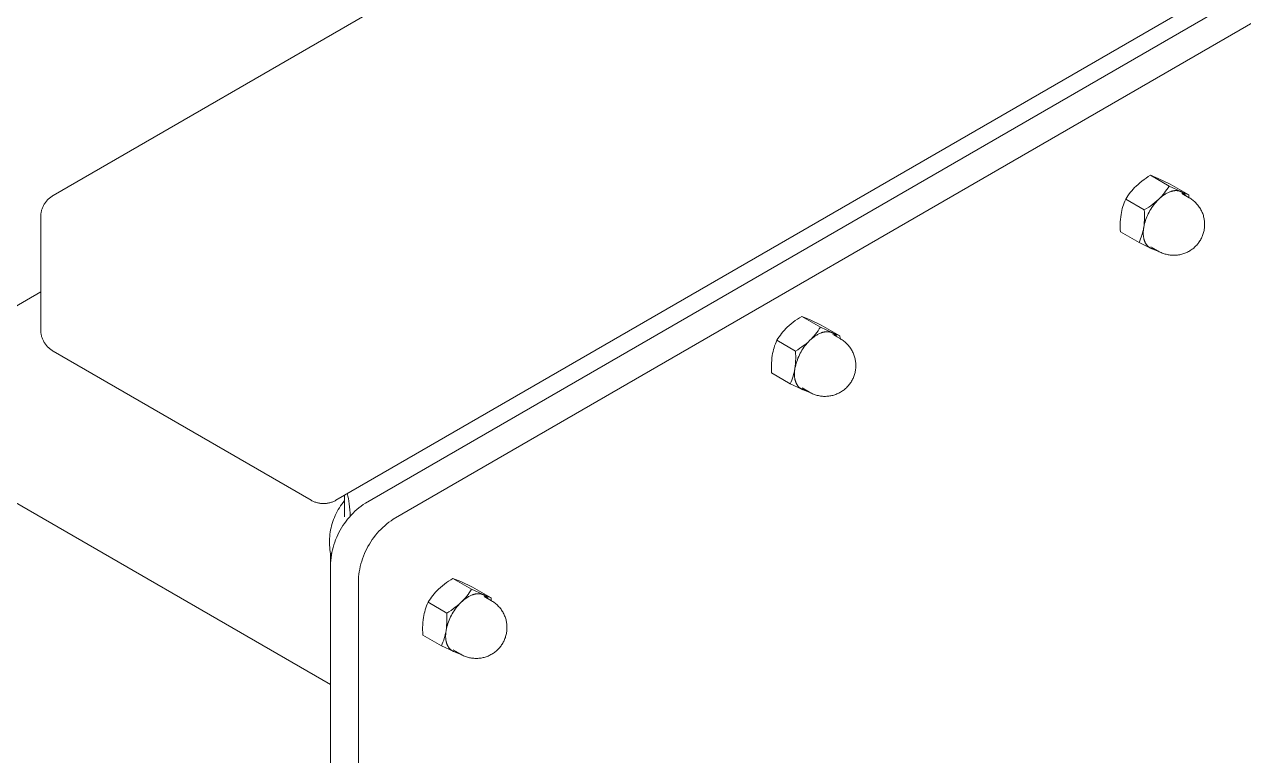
# Model space of a CAD drawing. Header units: inches. Extents: x -2 to 171, y -5 to 121.
# Drawn here: x 156.93 to 163.33, y 43.26 to 47.1 of the extents above; entities that cross this region are included whole.
import ezdxf

# ---------------------------------------------------------------- set-up
doc = ezdxf.new("R2010")
doc.units = ezdxf.units.IN
doc.layers.add('ZANO_R', color=7, linetype='Continuous', lineweight=0)

msp = doc.modelspace()

# ---------------------------------------------------------------- linework, layer by layer
at = {"layer": 'ZANO_R'}
for p, q in [((125.94568, 62.45379), (158.53735, 43.63698)), ((157.08106, 46.20164), (165.13743, 50.85298)), ((166.62183, 49.25447), (158.56546, 44.60312)), ((158.72045, 44.58839), (166.59372, 49.13403)), ((166.7402, 49.04946), (158.86693, 44.50382)), ((162.78622, 46.26887), (162.79681, 46.27732)), ((162.79681, 46.27732), (162.80766, 46.28542)), ((162.80766, 46.28542), (162.81877, 46.29317)), ((162.81877, 46.29317), (162.83012, 46.30056)), ((162.83012, 46.30056), (162.8417, 46.30759)), ((162.8417, 46.30759), (162.8825, 46.29079)), ((162.93946, 46.25115), (162.8417, 46.30759)), ((162.8825, 46.29079), (162.94455, 46.26172)), ((162.72327, 46.20061), (162.72967, 46.20957)), ((162.72967, 46.20957), (162.73637, 46.21831)), ((162.73637, 46.21831), (162.74335, 46.22684)), ((162.74335, 46.22684), (162.7506, 46.23513)), ((162.7506, 46.23513), (162.75812, 46.24318)), ((162.75812, 46.24318), (162.76589, 46.25098)), ((162.76589, 46.25098), (162.77591, 46.26009)), ((162.77591, 46.26009), (162.78622, 46.26887)), ((162.91443, 46.21493), (162.90745, 46.2064)), ((162.92112, 46.22367), (162.91443, 46.21493)), ((162.91633, 46.20729), (162.9202, 46.20968)), ((162.9202, 46.20968), (162.92408, 46.21194)), ((162.92753, 46.23263), (162.92112, 46.22367)), ((162.92408, 46.21194), (162.92798, 46.21405)), ((162.93364, 46.24179), (162.92753, 46.23263)), ((162.92798, 46.21405), (162.93187, 46.21603)), ((162.93187, 46.21603), (162.93577, 46.21785)), ((162.93946, 46.25115), (162.93364, 46.24179)), ((162.93577, 46.21785), (162.93965, 46.21952)), ((163.00012, 46.2227), (162.93946, 46.25115)), ((162.93965, 46.21952), (162.94353, 46.22103)), ((162.94353, 46.22103), (162.94545, 46.22172)), ((162.94455, 46.26172), (163.04231, 46.20528)), ((162.94545, 46.22172), (162.94738, 46.22238)), ((162.94738, 46.22238), (162.94929, 46.223)), ((162.94929, 46.223), (162.9512, 46.22357)), ((162.9512, 46.22357), (162.9531, 46.2241)), ((162.9531, 46.2241), (162.95499, 46.2246)), ((162.95499, 46.2246), (162.95687, 46.22505)), ((162.95687, 46.22505), (162.95874, 46.22546)), ((162.95874, 46.22546), (162.9606, 46.22583)), ((162.9606, 46.22583), (162.96244, 46.22616)), ((162.96244, 46.22616), (162.96427, 46.22644)), ((162.96427, 46.22644), (162.96609, 46.22669)), ((162.96609, 46.22669), (162.9679, 46.22689)), ((162.9679, 46.22689), (162.96969, 46.22705)), ((162.96969, 46.22705), (162.97146, 46.22718)), ((162.97146, 46.22718), (162.97322, 46.22726)), ((162.97322, 46.22726), (162.97497, 46.2273)), ((162.97497, 46.2273), (162.97669, 46.22729)), ((162.97669, 46.22729), (162.9784, 46.22725)), ((162.9784, 46.22725), (162.98008, 46.22717)), ((162.98008, 46.22717), (162.98175, 46.22705)), ((162.98175, 46.22705), (162.9834, 46.22689)), ((162.9834, 46.22689), (162.98503, 46.22669)), ((162.98503, 46.22669), (162.98664, 46.22646)), ((162.98664, 46.22646), (162.98823, 46.22618)), ((162.98823, 46.22618), (162.9898, 46.22587)), ((162.9898, 46.22587), (162.99134, 46.22552)), ((162.99134, 46.22552), (162.99286, 46.22513)), ((162.99286, 46.22513), (162.99436, 46.22471)), ((162.99436, 46.22471), (162.99584, 46.22425)), ((162.99584, 46.22425), (162.99729, 46.22376)), ((162.99729, 46.22376), (162.99872, 46.22323)), ((162.99872, 46.22323), (163.00013, 46.22267)), ((163.00013, 46.22267), (163.00151, 46.22208)), ((163.00151, 46.22208), (163.0033, 46.22123)), ((163.04231, 46.20528), (163.00291, 46.22146)), ((163.0033, 46.22123), (163.00505, 46.22033)), ((163.00505, 46.22033), (163.00678, 46.21936)), ((163.00569, 46.21254), (163.04469, 46.19002)), ((163.00678, 46.21936), (163.00847, 46.21834)), ((163.00847, 46.21834), (163.01012, 46.21727)), ((163.01012, 46.21727), (163.01174, 46.21613)), ((163.01174, 46.21613), (163.01332, 46.21495)), ((163.01332, 46.21495), (163.01486, 46.21371)), ((163.01486, 46.21371), (163.01636, 46.21242)), ((163.01636, 46.21242), (163.01781, 46.21108)), ((163.01781, 46.21108), (163.01922, 46.2097)), ((163.01922, 46.2097), (163.02058, 46.20827)), ((163.02058, 46.20827), (163.02189, 46.20679)), ((157.02682, 46.14057), (157.02861, 46.14456)), ((157.02861, 46.14456), (157.03053, 46.14848)), ((157.03053, 46.14848), (157.03259, 46.15234)), ((157.03259, 46.15234), (157.03478, 46.15613)), ((157.03478, 46.15613), (157.03709, 46.15984)), ((157.03709, 46.15984), (157.03953, 46.16347)), ((157.03953, 46.16347), (157.04209, 46.16702)), ((157.04209, 46.16702), (157.04477, 46.17048)), ((157.04477, 46.17048), (157.04756, 46.17384)), ((157.04756, 46.17384), (157.05046, 46.17711)), ((157.05046, 46.17711), (157.05347, 46.18028)), ((157.05347, 46.18028), (157.05659, 46.18335)), ((157.05659, 46.18335), (157.05981, 46.18631)), ((157.05981, 46.18631), (157.06313, 46.18916)), ((157.06313, 46.18916), (157.06654, 46.19189)), ((157.06654, 46.19189), (157.07005, 46.19451)), ((157.07005, 46.19451), (157.07364, 46.19701)), ((157.07364, 46.19701), (157.07731, 46.19938)), ((157.07731, 46.19938), (157.08106, 46.20164)), ((162.69645, 46.14315), (162.69968, 46.15307)), ((162.69968, 46.15307), (162.70324, 46.16287)), ((162.70324, 46.16287), (162.70713, 46.17255)), ((162.70713, 46.17255), (162.71134, 46.18209)), ((162.71134, 46.18209), (162.71715, 46.19145)), ((162.71134, 46.18209), (162.8091, 46.12566)), ((162.71715, 46.19145), (162.72327, 46.20061)), ((162.84313, 46.14782), (162.83203, 46.14007)), ((162.85399, 46.15592), (162.84313, 46.14782)), ((162.84809, 46.13787), (162.85333, 46.14545)), ((162.85333, 46.14545), (162.85882, 46.15286)), ((162.86457, 46.16437), (162.85399, 46.15592)), ((162.85882, 46.15286), (162.86455, 46.16008)), ((162.86455, 46.16008), (162.87052, 46.16711)), ((162.87488, 46.17315), (162.86457, 46.16437)), ((162.87052, 46.16711), (162.87672, 46.17393)), ((162.88491, 46.18226), (162.87488, 46.17315)), ((162.87672, 46.17393), (162.88314, 46.18055)), ((162.89268, 46.19006), (162.88491, 46.18226)), ((162.88668, 46.18395), (162.89021, 46.18722)), ((162.89021, 46.18722), (162.89381, 46.19039)), ((162.9002, 46.19811), (162.89268, 46.19006)), ((162.89381, 46.19039), (162.89745, 46.19348)), ((162.89745, 46.19348), (162.90115, 46.19646)), ((162.90745, 46.2064), (162.9002, 46.19811)), ((162.90115, 46.19646), (162.90489, 46.19934)), ((162.90489, 46.19934), (162.90868, 46.20211)), ((162.90868, 46.20211), (162.91249, 46.20476)), ((162.91249, 46.20476), (162.91633, 46.20729)), ((163.02189, 46.20679), (163.02315, 46.20527)), ((163.02315, 46.20527), (163.02435, 46.20371)), ((163.02435, 46.20371), (163.02551, 46.2021)), ((163.02551, 46.2021), (163.02661, 46.20046)), ((163.04304, 46.19098), (163.04231, 46.20528)), ((163.04469, 46.19002), (163.04948, 46.18715)), ((163.04948, 46.18715), (163.05416, 46.18412)), ((163.05416, 46.18412), (163.05873, 46.18092)), ((163.05873, 46.18092), (163.06319, 46.17757)), ((163.06319, 46.17757), (163.06753, 46.17407)), ((163.06753, 46.17407), (163.07175, 46.17042)), ((163.07175, 46.17042), (163.07584, 46.16663)), ((163.07584, 46.16663), (163.0798, 46.1627)), ((163.0798, 46.1627), (163.08362, 46.15863)), ((163.08362, 46.15863), (163.08729, 46.15444)), ((163.08729, 46.15444), (163.09082, 46.15012)), ((163.09082, 46.15012), (163.0942, 46.14568)), ((163.0942, 46.14568), (163.09743, 46.14113)), ((157.01632, 46.08951), (157.0164, 46.09388)), ((157.01632, 45.49752), (157.01632, 46.08951)), ((157.0164, 46.09388), (157.01662, 46.09825)), ((157.01662, 46.09825), (157.01699, 46.10261)), ((157.01699, 46.10261), (157.0175, 46.10695)), ((157.0175, 46.10695), (157.01817, 46.11127)), ((157.01817, 46.11127), (157.01897, 46.11557)), ((157.01897, 46.11557), (157.01993, 46.11984)), ((157.01993, 46.11984), (157.02102, 46.12407)), ((157.02102, 46.12407), (157.02226, 46.12827)), ((157.02226, 46.12827), (157.02364, 46.13242)), ((157.02364, 46.13242), (157.02516, 46.13652)), ((157.02516, 46.13652), (157.02682, 46.14057)), ((162.68398, 46.07642), (162.68526, 46.08951)), ((162.68526, 46.08951), (162.68696, 46.10255)), ((162.68696, 46.10255), (162.68881, 46.11282)), ((162.68881, 46.11282), (162.69102, 46.12301)), ((162.69102, 46.12301), (162.69356, 46.13313)), ((162.69356, 46.13313), (162.69645, 46.14315)), ((162.82068, 46.13268), (162.8091, 46.12566)), ((162.8091, 46.12566), (162.8099, 46.11253)), ((162.81026, 46.08623), (162.80981, 46.07309)), ((162.8099, 46.11253), (162.81029, 46.09938)), ((162.81029, 46.09938), (162.81026, 46.08623)), ((162.81572, 46.07182), (162.81879, 46.08051)), ((162.81879, 46.08051), (162.82215, 46.0891)), ((162.83203, 46.14007), (162.82068, 46.13268)), ((162.82215, 46.0891), (162.82579, 46.09757)), ((162.82579, 46.09757), (162.82971, 46.10592)), ((162.82971, 46.10592), (162.8339, 46.11413)), ((162.8339, 46.11413), (162.83837, 46.12219)), ((162.83837, 46.12219), (162.8431, 46.13011)), ((162.8431, 46.13011), (162.84809, 46.13787)), ((163.09743, 46.14113), (163.10049, 46.13647)), ((163.10049, 46.13647), (163.10339, 46.13171)), ((163.10339, 46.13171), (163.10613, 46.12685)), ((163.10613, 46.12685), (163.1087, 46.1219)), ((163.1087, 46.1219), (163.1111, 46.11686)), ((163.1111, 46.11686), (163.11332, 46.11174)), ((163.11332, 46.11174), (163.11536, 46.10655)), ((163.11536, 46.10655), (163.11722, 46.10129)), ((163.11722, 46.10129), (163.11891, 46.09598)), ((163.11891, 46.09598), (163.1204, 46.0906)), ((163.1204, 46.0906), (163.12171, 46.08518)), ((163.12171, 46.08518), (163.12284, 46.07972)), ((162.68264, 46.03701), (162.68267, 46.05016)), ((162.68303, 46.02386), (162.68264, 46.03701)), ((162.68267, 46.05016), (162.68311, 46.0633)), ((162.68383, 46.01074), (162.68303, 46.02386)), ((162.68311, 46.0633), (162.68398, 46.07642)), ((162.80412, 46.02358), (162.80191, 46.01338)), ((162.80378, 46.01337), (162.80407, 46.01788)), ((162.80407, 46.01788), (162.80447, 46.02241)), ((162.80597, 46.03384), (162.80412, 46.02358)), ((162.80447, 46.02241), (162.80499, 46.02696)), ((162.80499, 46.02696), (162.80561, 46.03152)), ((162.80767, 46.04688), (162.80597, 46.03384)), ((162.80636, 46.03617), (162.80825, 46.04519)), ((162.80895, 46.05997), (162.80767, 46.04688)), ((162.80825, 46.04519), (162.81045, 46.05415)), ((162.80981, 46.07309), (162.80895, 46.05997)), ((162.81045, 46.05415), (162.81294, 46.06303)), ((162.81294, 46.06303), (162.81572, 46.07182)), ((163.12261, 46.01883), (163.12147, 46.01347)), ((163.12357, 46.02422), (163.12261, 46.01883)), ((163.12284, 46.07972), (163.12377, 46.07422)), ((163.12436, 46.02974), (163.12357, 46.02422)), ((163.12377, 46.07422), (163.12451, 46.06869)), ((163.12495, 46.03528), (163.12436, 46.02974)), ((163.12451, 46.06869), (163.12507, 46.06314)), ((163.12536, 46.04085), (163.12495, 46.03528)), ((163.12507, 46.06314), (163.12543, 46.05757)), ((163.12558, 46.04642), (163.12536, 46.04085)), ((163.12543, 46.05757), (163.1256, 46.052)), ((163.1256, 46.052), (163.12558, 46.04642)), ((162.68383, 46.01074), (162.78159, 45.9543)), ((162.7858, 45.96384), (162.78159, 45.9543)), ((162.78159, 45.9543), (162.84225, 45.92585)), ((162.78969, 45.97352), (162.7858, 45.96384)), ((162.79325, 45.98332), (162.78969, 45.97352)), ((162.79648, 45.99324), (162.79325, 45.98332)), ((162.79937, 46.00326), (162.79648, 45.99324)), ((162.80191, 46.01338), (162.79937, 46.00326)), ((162.80356, 46.00447), (162.80361, 46.0089)), ((162.80364, 46.00008), (162.80356, 46.00447)), ((162.80361, 46.0089), (162.80378, 46.01337)), ((162.80384, 45.99575), (162.80364, 46.00008)), ((162.80416, 45.99149), (162.80384, 45.99575)), ((162.80462, 45.9873), (162.80416, 45.99149)), ((162.8052, 45.98319), (162.80462, 45.9873)), ((162.8059, 45.97916), (162.8052, 45.98319)), ((162.80631, 45.97719), (162.8059, 45.97916)), ((162.80674, 45.97523), (162.80631, 45.97719)), ((162.8072, 45.9733), (162.80674, 45.97523)), ((162.8077, 45.9714), (162.8072, 45.9733)), ((162.80823, 45.96953), (162.8077, 45.9714)), ((162.80879, 45.96768), (162.80823, 45.96953)), ((162.80938, 45.96586), (162.80879, 45.96768)), ((162.81, 45.96407), (162.80938, 45.96586)), ((162.81065, 45.96231), (162.81, 45.96407)), ((162.81133, 45.96058), (162.81065, 45.96231)), ((162.81205, 45.95888), (162.81133, 45.96058)), ((162.81279, 45.95721), (162.81205, 45.95888)), ((162.81356, 45.95558), (162.81279, 45.95721)), ((162.81436, 45.95398), (162.81356, 45.95558)), ((162.81519, 45.95241), (162.81436, 45.95398)), ((162.81604, 45.95088), (162.81519, 45.95241)), ((163.09428, 45.95415), (163.09096, 45.9498)), ((163.09744, 45.95862), (163.09428, 45.95415)), ((163.10045, 45.9632), (163.09744, 45.95862)), ((163.1033, 45.96787), (163.10045, 45.9632)), ((163.106, 45.97264), (163.1033, 45.96787)), ((163.10853, 45.97749), (163.106, 45.97264)), ((163.11089, 45.98243), (163.10853, 45.97749)), ((163.11309, 45.98744), (163.11089, 45.98243)), ((163.11511, 45.99253), (163.11309, 45.98744)), ((163.11697, 45.99768), (163.11511, 45.99253)), ((163.11865, 46.00289), (163.11697, 45.99768)), ((163.12015, 46.00816), (163.11865, 46.00289)), ((163.12147, 46.01347), (163.12015, 46.00816)), ((162.81693, 45.94938), (162.81604, 45.95088)), ((162.81784, 45.94792), (162.81693, 45.94938)), ((162.81878, 45.94649), (162.81784, 45.94792)), ((162.81974, 45.9451), (162.81878, 45.94649)), ((162.82073, 45.94375), (162.81974, 45.9451)), ((162.82175, 45.94243), (162.82073, 45.94375)), ((162.82279, 45.94115), (162.82175, 45.94243)), ((162.82385, 45.93991), (162.82279, 45.94115)), ((162.82494, 45.9387), (162.82385, 45.93991)), ((162.82605, 45.93753), (162.82494, 45.9387)), ((162.82718, 45.9364), (162.82605, 45.93753)), ((162.82834, 45.93531), (162.82718, 45.9364)), ((162.82951, 45.93426), (162.82834, 45.93531)), ((162.83071, 45.93325), (162.82951, 45.93426)), ((162.83192, 45.93227), (162.83071, 45.93325)), ((162.83316, 45.93134), (162.83192, 45.93227)), ((162.83441, 45.93044), (162.83316, 45.93134)), ((162.83568, 45.92958), (162.83441, 45.93044)), ((162.83697, 45.92876), (162.83568, 45.92958)), ((162.83827, 45.92798), (162.83697, 45.92876)), ((162.83959, 45.92723), (162.83827, 45.92798)), ((162.84093, 45.92653), (162.83959, 45.92723)), ((162.84228, 45.92586), (162.84093, 45.92653)), ((162.84364, 45.92523), (162.84228, 45.92586)), ((162.84547, 45.92446), (162.84364, 45.92523)), ((162.88285, 45.90971), (162.84385, 45.93223)), ((162.84527, 45.92451), (162.88444, 45.90843)), ((162.84733, 45.92375), (162.84547, 45.92446)), ((162.8492, 45.9231), (162.84733, 45.92375)), ((162.8511, 45.92251), (162.8492, 45.9231)), ((162.85302, 45.92198), (162.8511, 45.92251)), ((162.85495, 45.92152), (162.85302, 45.92198)), ((162.85689, 45.92112), (162.85495, 45.92152)), ((162.85885, 45.92078), (162.85689, 45.92112)), ((162.86082, 45.92051), (162.85885, 45.92078)), ((162.86279, 45.9203), (162.86082, 45.92051)), ((162.86477, 45.92015), (162.86279, 45.9203)), ((162.88768, 45.90703), (162.88285, 45.90971)), ((162.88444, 45.90843), (162.88476, 45.90863)), ((162.8926, 45.90452), (162.88768, 45.90703)), ((162.89759, 45.90218), (162.8926, 45.90452)), ((162.90267, 45.90001), (162.89759, 45.90218)), ((162.90781, 45.89801), (162.90267, 45.90001)), ((162.91302, 45.89619), (162.90781, 45.89801)), ((162.91829, 45.89455), (162.91302, 45.89619)), ((162.92362, 45.89309), (162.91829, 45.89455)), ((162.92898, 45.89181), (162.92362, 45.89309)), ((162.93439, 45.89072), (162.92898, 45.89181)), ((162.93984, 45.88981), (162.93439, 45.89072)), ((162.94531, 45.88909), (162.93984, 45.88981)), ((162.9508, 45.88855), (162.94531, 45.88909)), ((162.95631, 45.8882), (162.9508, 45.88855)), ((162.96183, 45.88804), (162.95631, 45.8882)), ((162.96735, 45.88807), (162.96183, 45.88804)), ((162.97286, 45.88828), (162.96735, 45.88807)), ((162.97837, 45.88869), (162.97286, 45.88828)), ((162.98385, 45.88928), (162.97837, 45.88869)), ((162.98932, 45.89006), (162.98385, 45.88928)), ((162.99475, 45.89102), (162.98932, 45.89006)), ((163.00015, 45.89217), (162.99475, 45.89102)), ((163.00551, 45.8935), (163.00015, 45.89217)), ((163.01081, 45.89502), (163.00551, 45.8935)), ((163.01607, 45.89671), (163.01081, 45.89502)), ((163.02122, 45.89857), (163.01607, 45.89671)), ((163.0263, 45.9006), (163.02122, 45.89857)), ((163.03132, 45.9028), (163.0263, 45.9006)), ((163.03625, 45.90517), (163.03132, 45.9028)), ((163.04111, 45.9077), (163.03625, 45.90517)), ((163.04587, 45.9104), (163.04111, 45.9077)), ((163.05054, 45.91325), (163.04587, 45.9104)), ((163.05511, 45.91627), (163.05054, 45.91325)), ((163.05958, 45.91943), (163.05511, 45.91627)), ((163.06394, 45.92275), (163.05958, 45.91943)), ((163.06818, 45.92621), (163.06394, 45.92275)), ((163.0723, 45.92981), (163.06818, 45.92621)), ((163.0763, 45.93355), (163.0723, 45.92981)), ((163.08017, 45.93742), (163.0763, 45.93355)), ((163.08391, 45.94142), (163.08017, 45.93742)), ((163.08751, 45.94555), (163.08391, 45.94142)), ((163.09096, 45.9498), (163.08751, 45.94555)), ((157.01632, 45.69612), (156.84433, 45.59682)), ((160.92712, 45.50319), (160.9349, 45.51099)), ((160.9349, 45.51099), (160.94492, 45.5201)), ((160.94492, 45.5201), (160.95523, 45.52888)), ((160.95523, 45.52888), (160.96582, 45.53733)), ((160.96582, 45.53733), (160.97667, 45.54543)), ((160.97667, 45.54543), (160.98778, 45.55319)), ((160.98778, 45.55319), (160.99913, 45.56058)), ((160.99913, 45.56058), (161.01071, 45.5676)), ((161.01071, 45.5676), (161.0515, 45.5508)), ((161.10846, 45.51116), (161.01071, 45.5676)), ((161.0515, 45.5508), (161.11356, 45.52173)), ((161.10846, 45.51116), (161.10265, 45.5018)), ((161.16912, 45.48271), (161.10846, 45.51116)), ((161.11356, 45.52173), (161.21131, 45.4653)), ((157.0164, 45.49315), (157.01632, 45.49752)), ((157.01662, 45.48878), (157.0164, 45.49315)), ((157.01699, 45.48442), (157.01662, 45.48878)), ((157.0175, 45.48008), (157.01699, 45.48442)), ((157.01817, 45.47576), (157.0175, 45.48008)), ((157.01897, 45.47146), (157.01817, 45.47576)), ((157.01993, 45.46719), (157.01897, 45.47146)), ((157.02102, 45.46296), (157.01993, 45.46719)), ((157.02226, 45.45876), (157.02102, 45.46296)), ((157.02364, 45.45461), (157.02226, 45.45876)), ((157.02516, 45.45051), (157.02364, 45.45461)), ((157.02682, 45.44646), (157.02516, 45.45051)), ((157.02861, 45.44247), (157.02682, 45.44646)), ((157.03053, 45.43855), (157.02861, 45.44247)), ((160.87613, 45.43257), (160.88035, 45.44211)), ((160.88035, 45.44211), (160.88616, 45.45146)), ((160.88035, 45.44211), (160.9781, 45.38567)), ((160.88616, 45.45146), (160.89227, 45.46062)), ((160.89227, 45.46062), (160.89868, 45.46958)), ((160.89868, 45.46958), (160.90538, 45.47833)), ((160.90538, 45.47833), (160.91235, 45.48685)), ((160.91235, 45.48685), (160.91961, 45.49514)), ((160.91961, 45.49514), (160.92712, 45.50319)), ((161.05391, 45.44228), (161.04389, 45.43317)), ((161.04573, 45.43395), (161.05215, 45.44056)), ((161.06169, 45.45008), (161.05391, 45.44228)), ((161.05568, 45.44397), (161.05922, 45.44723)), ((161.05922, 45.44723), (161.06281, 45.45041)), ((161.06921, 45.45813), (161.06169, 45.45008)), ((161.06281, 45.45041), (161.06646, 45.45349)), ((161.06646, 45.45349), (161.07016, 45.45648)), ((161.07646, 45.46642), (161.06921, 45.45813)), ((161.07016, 45.45648), (161.0739, 45.45936)), ((161.0739, 45.45936), (161.07768, 45.46213)), ((161.08343, 45.47494), (161.07646, 45.46642)), ((161.07768, 45.46213), (161.0815, 45.46477)), ((161.0815, 45.46477), (161.08534, 45.4673)), ((161.09013, 45.48368), (161.08343, 45.47494)), ((161.08534, 45.4673), (161.08921, 45.46969)), ((161.08921, 45.46969), (161.09309, 45.47195)), ((161.09654, 45.49264), (161.09013, 45.48368)), ((161.09309, 45.47195), (161.09698, 45.47407)), ((161.10265, 45.5018), (161.09654, 45.49264)), ((161.09698, 45.47407), (161.10088, 45.47604)), ((161.10088, 45.47604), (161.10477, 45.47786)), ((161.10477, 45.47786), (161.10866, 45.47953)), ((161.10866, 45.47953), (161.11253, 45.48104)), ((161.11253, 45.48104), (161.11446, 45.48174)), ((161.11446, 45.48174), (161.11638, 45.48239)), ((161.11638, 45.48239), (161.1183, 45.48301)), ((161.1183, 45.48301), (161.12021, 45.48358)), ((161.12021, 45.48358), (161.12211, 45.48412)), ((161.12211, 45.48412), (161.124, 45.48461)), ((161.124, 45.48461), (161.12588, 45.48506)), ((161.12588, 45.48506), (161.12774, 45.48547)), ((161.12774, 45.48547), (161.1296, 45.48584)), ((161.1296, 45.48584), (161.13145, 45.48617)), ((161.13145, 45.48617), (161.13328, 45.48646)), ((161.13328, 45.48646), (161.1351, 45.4867)), ((161.1351, 45.4867), (161.13691, 45.4869)), ((161.13691, 45.4869), (161.1387, 45.48707)), ((161.1387, 45.48707), (161.14047, 45.48719)), ((161.14047, 45.48719), (161.14223, 45.48727)), ((161.14223, 45.48727), (161.14397, 45.48731)), ((161.14397, 45.48731), (161.1457, 45.48731)), ((161.1457, 45.48731), (161.1474, 45.48727)), ((161.1474, 45.48727), (161.14909, 45.48719)), ((161.14909, 45.48719), (161.15076, 45.48707)), ((161.15076, 45.48707), (161.15241, 45.48691)), ((161.15241, 45.48691), (161.15404, 45.48671)), ((161.15404, 45.48671), (161.15565, 45.48647)), ((161.15565, 45.48647), (161.15724, 45.4862)), ((161.15724, 45.4862), (161.1588, 45.48588)), ((161.1588, 45.48588), (161.16035, 45.48553)), ((161.16035, 45.48553), (161.16187, 45.48515)), ((161.16187, 45.48515), (161.16337, 45.48472)), ((161.16337, 45.48472), (161.16485, 45.48427)), ((161.16485, 45.48427), (161.1663, 45.48377)), ((161.1663, 45.48377), (161.16773, 45.48325)), ((161.16773, 45.48325), (161.16914, 45.48269)), ((161.16914, 45.48269), (161.17052, 45.48209)), ((161.17052, 45.48209), (161.1723, 45.48125)), ((161.21131, 45.4653), (161.17191, 45.48147)), ((161.1723, 45.48125), (161.17406, 45.48034)), ((161.17406, 45.48034), (161.17578, 45.47938)), ((161.1747, 45.47255), (161.2137, 45.45004)), ((161.17578, 45.47938), (161.17747, 45.47836)), ((161.17747, 45.47836), (161.17913, 45.47728)), ((161.17913, 45.47728), (161.18075, 45.47615)), ((161.18075, 45.47615), (161.18233, 45.47496)), ((161.18233, 45.47496), (161.18387, 45.47372)), ((161.18387, 45.47372), (161.18536, 45.47244)), ((161.18536, 45.47244), (161.18682, 45.4711)), ((161.18682, 45.4711), (161.18822, 45.46971)), ((161.18822, 45.46971), (161.18958, 45.46828)), ((161.18958, 45.46828), (161.19089, 45.4668)), ((161.19089, 45.4668), (161.19215, 45.46528)), ((161.19215, 45.46528), (161.19336, 45.46372)), ((161.19336, 45.46372), (161.19452, 45.46212)), ((161.19452, 45.46212), (161.19562, 45.46048)), ((161.21205, 45.45099), (161.21131, 45.4653)), ((161.2137, 45.45004), (161.21848, 45.44717)), ((161.21848, 45.44717), (161.22316, 45.44413)), ((161.22316, 45.44413), (161.22774, 45.44094)), ((161.22774, 45.44094), (161.2322, 45.43759)), ((157.03259, 45.43469), (157.03053, 45.43855)), ((157.03478, 45.4309), (157.03259, 45.43469)), ((157.03709, 45.42719), (157.03478, 45.4309)), ((157.03953, 45.42356), (157.03709, 45.42719)), ((157.04209, 45.42001), (157.03953, 45.42356)), ((157.04477, 45.41655), (157.04209, 45.42001)), ((157.04756, 45.41319), (157.04477, 45.41655)), ((157.05046, 45.40992), (157.04756, 45.41319)), ((157.05347, 45.40675), (157.05046, 45.40992)), ((157.05659, 45.40368), (157.05347, 45.40675)), ((157.05981, 45.40072), (157.05659, 45.40368)), ((157.06313, 45.39787), (157.05981, 45.40072)), ((157.06654, 45.39514), (157.06313, 45.39787)), ((157.07005, 45.39252), (157.06654, 45.39514)), ((157.07364, 45.39002), (157.07005, 45.39252)), ((157.07731, 45.38765), (157.07364, 45.39002)), ((157.08106, 45.3854), (157.07731, 45.38765)), ((158.43599, 44.60312), (157.08106, 45.3854)), ((160.85782, 45.37283), (160.86002, 45.38303)), ((160.86002, 45.38303), (160.86257, 45.39314)), ((160.86257, 45.39314), (160.86546, 45.40316)), ((160.86546, 45.40316), (160.86868, 45.41308)), ((160.86868, 45.41308), (160.87224, 45.42289)), ((160.87224, 45.42289), (160.87613, 45.43257)), ((160.98968, 45.39269), (160.9781, 45.38567)), ((160.9781, 45.38567), (160.97891, 45.37254)), ((161.00103, 45.40008), (160.98968, 45.39269)), ((161.01214, 45.40783), (161.00103, 45.40008)), ((161.00291, 45.37414), (161.00738, 45.38221)), ((161.00738, 45.38221), (161.0121, 45.39012)), ((161.0121, 45.39012), (161.01709, 45.39788)), ((161.02299, 45.41594), (161.01214, 45.40783)), ((161.01709, 45.39788), (161.02233, 45.40546)), ((161.02233, 45.40546), (161.02783, 45.41287)), ((161.03358, 45.42438), (161.02299, 45.41594)), ((161.02783, 45.41287), (161.03356, 45.42009)), ((161.03356, 45.42009), (161.03953, 45.42712)), ((161.04389, 45.43317), (161.03358, 45.42438)), ((161.03953, 45.42712), (161.04573, 45.43395)), ((161.2322, 45.43759), (161.23654, 45.43408)), ((161.23654, 45.43408), (161.24076, 45.43044)), ((161.24076, 45.43044), (161.24485, 45.42664)), ((161.24485, 45.42664), (161.2488, 45.42271)), ((161.2488, 45.42271), (161.25262, 45.41865)), ((161.25262, 45.41865), (161.2563, 45.41445)), ((161.2563, 45.41445), (161.25983, 45.41013)), ((161.25983, 45.41013), (161.26321, 45.4057)), ((161.26321, 45.4057), (161.26643, 45.40114)), ((161.26643, 45.40114), (161.2695, 45.39648)), ((161.2695, 45.39648), (161.2724, 45.39172)), ((161.2724, 45.39172), (161.27514, 45.38686)), ((161.27514, 45.38686), (161.27771, 45.38191)), ((161.27771, 45.38191), (161.2801, 45.37687)), ((161.2801, 45.37687), (161.28232, 45.37176)), ((160.85167, 45.31017), (160.85212, 45.32331)), ((160.85212, 45.32331), (160.85299, 45.33644)), ((160.85299, 45.33644), (160.85427, 45.34952)), ((160.85427, 45.34952), (160.85596, 45.36257)), ((160.85596, 45.36257), (160.85782, 45.37283)), ((160.97795, 45.31998), (160.97667, 45.30689)), ((160.97726, 45.3052), (160.97946, 45.31416)), ((160.97882, 45.3331), (160.97795, 45.31998)), ((160.97926, 45.34625), (160.97882, 45.3331)), ((160.97891, 45.37254), (160.97929, 45.3594)), ((160.97929, 45.3594), (160.97926, 45.34625)), ((160.97946, 45.31416), (160.98194, 45.32304)), ((160.98194, 45.32304), (160.98473, 45.33183)), ((160.98473, 45.33183), (160.9878, 45.34052)), ((160.9878, 45.34052), (160.99116, 45.34911)), ((160.99116, 45.34911), (160.9948, 45.35758)), ((160.9948, 45.35758), (160.99872, 45.36593)), ((160.99872, 45.36593), (161.00291, 45.37414)), ((161.28232, 45.37176), (161.28437, 45.36657)), ((161.28437, 45.36657), (161.28623, 45.36131)), ((161.28623, 45.36131), (161.28791, 45.35599)), ((161.28791, 45.35599), (161.28941, 45.35062)), ((161.28941, 45.35062), (161.29072, 45.34519)), ((161.29072, 45.34519), (161.29184, 45.33973)), ((161.29184, 45.33973), (161.29278, 45.33423)), ((161.29278, 45.33423), (161.29352, 45.3287)), ((161.29352, 45.3287), (161.29407, 45.32315)), ((161.29407, 45.32315), (161.29444, 45.31759)), ((161.29444, 45.31759), (161.29461, 45.31201)), ((161.29461, 45.31201), (161.29458, 45.30643)), ((160.85165, 45.29702), (160.85167, 45.31017)), ((160.85203, 45.28388), (160.85165, 45.29702)), ((160.85284, 45.27075), (160.85203, 45.28388)), ((160.85284, 45.27075), (160.95059, 45.21431)), ((160.96549, 45.25325), (160.96226, 45.24334)), ((160.96837, 45.26328), (160.96549, 45.25325)), ((160.97092, 45.27339), (160.96837, 45.26328)), ((160.97312, 45.28359), (160.97092, 45.27339)), ((160.97257, 45.26448), (160.97262, 45.26891)), ((160.97265, 45.26009), (160.97257, 45.26448)), ((160.97262, 45.26891), (160.97279, 45.27338)), ((160.97284, 45.25577), (160.97265, 45.26009)), ((160.97279, 45.27338), (160.97307, 45.27789)), ((160.97317, 45.2515), (160.97284, 45.25577)), ((160.97307, 45.27789), (160.97348, 45.28242)), ((160.97498, 45.29385), (160.97312, 45.28359)), ((160.97362, 45.24731), (160.97317, 45.2515)), ((160.97348, 45.28242), (160.97399, 45.28697)), ((160.97399, 45.28697), (160.97462, 45.29153)), ((160.97667, 45.30689), (160.97498, 45.29385)), ((160.97537, 45.29618), (160.97726, 45.3052)), ((161.28412, 45.25254), (161.2821, 45.24746)), ((161.28597, 45.25769), (161.28412, 45.25254)), ((161.28765, 45.26291), (161.28597, 45.25769)), ((161.28915, 45.26817), (161.28765, 45.26291)), ((161.29047, 45.27348), (161.28915, 45.26817)), ((161.29161, 45.27884), (161.29047, 45.27348)), ((161.29257, 45.28423), (161.29161, 45.27884)), ((161.29336, 45.28975), (161.29257, 45.28423)), ((161.29396, 45.2953), (161.29336, 45.28975)), ((161.29437, 45.30086), (161.29396, 45.2953)), ((161.29458, 45.30643), (161.29437, 45.30086)), ((160.95481, 45.22385), (160.95059, 45.21431)), ((160.95059, 45.21431), (161.01126, 45.18586)), ((160.9587, 45.23353), (160.95481, 45.22385)), ((160.96226, 45.24334), (160.9587, 45.23353)), ((160.9742, 45.2432), (160.97362, 45.24731)), ((160.97491, 45.23918), (160.9742, 45.2432)), ((160.97531, 45.2372), (160.97491, 45.23918)), ((160.97575, 45.23524), (160.97531, 45.2372)), ((160.97621, 45.23332), (160.97575, 45.23524)), ((160.97671, 45.23141), (160.97621, 45.23332)), ((160.97724, 45.22954), (160.97671, 45.23141)), ((160.9778, 45.22769), (160.97724, 45.22954)), ((160.97839, 45.22587), (160.9778, 45.22769)), ((160.97901, 45.22408), (160.97839, 45.22587)), ((160.97966, 45.22232), (160.97901, 45.22408)), ((160.98034, 45.22059), (160.97966, 45.22232)), ((160.98105, 45.21889), (160.98034, 45.22059)), ((160.9818, 45.21723), (160.98105, 45.21889)), ((160.98257, 45.21559), (160.9818, 45.21723)), ((160.98337, 45.21399), (160.98257, 45.21559)), ((160.9842, 45.21242), (160.98337, 45.21399)), ((160.98505, 45.21089), (160.9842, 45.21242)), ((160.98594, 45.20939), (160.98505, 45.21089)), ((160.98685, 45.20793), (160.98594, 45.20939)), ((160.98779, 45.2065), (160.98685, 45.20793)), ((160.98875, 45.20511), (160.98779, 45.2065)), ((160.98974, 45.20376), (160.98875, 45.20511)), ((160.99075, 45.20244), (160.98974, 45.20376)), ((160.99179, 45.20116), (160.99075, 45.20244)), ((160.99286, 45.19992), (160.99179, 45.20116)), ((160.99395, 45.19871), (160.99286, 45.19992)), ((160.99506, 45.19755), (160.99395, 45.19871)), ((160.99619, 45.19642), (160.99506, 45.19755)), ((160.99734, 45.19533), (160.99619, 45.19642)), ((160.99852, 45.19427), (160.99734, 45.19533)), ((160.99971, 45.19326), (160.99852, 45.19427)), ((161.00093, 45.19229), (160.99971, 45.19326)), ((161.00216, 45.19135), (161.00093, 45.19229)), ((161.00342, 45.19045), (161.00216, 45.19135)), ((161.00469, 45.18959), (161.00342, 45.19045)), ((161.00598, 45.18877), (161.00469, 45.18959)), ((161.00728, 45.18799), (161.00598, 45.18877)), ((161.0086, 45.18725), (161.00728, 45.18799)), ((161.00994, 45.18654), (161.0086, 45.18725)), ((161.01129, 45.18587), (161.00994, 45.18654)), ((161.01265, 45.18524), (161.01129, 45.18587)), ((161.01448, 45.18447), (161.01265, 45.18524)), ((161.05186, 45.16972), (161.01286, 45.19224)), ((161.01427, 45.18452), (161.05345, 45.16845)), ((161.01634, 45.18376), (161.01448, 45.18447)), ((161.23719, 45.18622), (161.23294, 45.18276)), ((161.24131, 45.18982), (161.23719, 45.18622)), ((161.24531, 45.19356), (161.24131, 45.18982)), ((161.24918, 45.19744), (161.24531, 45.19356)), ((161.25291, 45.20144), (161.24918, 45.19744)), ((161.25651, 45.20556), (161.25291, 45.20144)), ((161.25997, 45.20981), (161.25651, 45.20556)), ((161.26328, 45.21417), (161.25997, 45.20981)), ((161.26645, 45.21864), (161.26328, 45.21417)), ((161.26946, 45.22321), (161.26645, 45.21864)), ((161.27231, 45.22788), (161.26946, 45.22321)), ((161.275, 45.23265), (161.27231, 45.22788)), ((161.27753, 45.2375), (161.275, 45.23265)), ((161.2799, 45.24244), (161.27753, 45.2375)), ((161.2821, 45.24746), (161.2799, 45.24244)), ((161.01821, 45.18311), (161.01634, 45.18376)), ((161.02011, 45.18252), (161.01821, 45.18311)), ((161.02202, 45.182), (161.02011, 45.18252)), ((161.02396, 45.18153), (161.02202, 45.182)), ((161.0259, 45.18113), (161.02396, 45.18153)), ((161.02786, 45.18079), (161.0259, 45.18113)), ((161.02982, 45.18052), (161.02786, 45.18079)), ((161.0318, 45.18031), (161.02982, 45.18052)), ((161.03378, 45.18016), (161.0318, 45.18031)), ((161.05669, 45.16705), (161.05186, 45.16972)), ((161.05345, 45.16845), (161.05377, 45.16864)), ((161.0616, 45.16454), (161.05669, 45.16705)), ((161.0666, 45.16219), (161.0616, 45.16454)), ((161.07167, 45.16002), (161.0666, 45.16219)), ((161.07682, 45.15803), (161.07167, 45.16002)), ((161.08203, 45.15621), (161.07682, 45.15803)), ((161.0873, 45.15456), (161.08203, 45.15621)), ((161.09262, 45.1531), (161.0873, 45.15456)), ((161.09799, 45.15183), (161.09262, 45.1531)), ((161.1034, 45.15073), (161.09799, 45.15183)), ((161.10885, 45.14982), (161.1034, 45.15073)), ((161.11432, 45.1491), (161.10885, 45.14982)), ((161.11981, 45.14856), (161.11432, 45.1491)), ((161.12532, 45.14821), (161.11981, 45.14856)), ((161.13084, 45.14805), (161.12532, 45.14821)), ((161.13635, 45.14808), (161.13084, 45.14805)), ((161.14187, 45.1483), (161.13635, 45.14808)), ((161.14737, 45.1487), (161.14187, 45.1483)), ((161.15286, 45.14929), (161.14737, 45.1487)), ((161.15833, 45.15007), (161.15286, 45.14929)), ((161.16376, 45.15104), (161.15833, 45.15007)), ((161.16916, 45.15218), (161.16376, 45.15104)), ((161.17451, 45.15352), (161.16916, 45.15218)), ((161.17982, 45.15503), (161.17451, 45.15352)), ((161.18507, 45.15672), (161.17982, 45.15503)), ((161.19023, 45.15858), (161.18507, 45.15672)), ((161.19531, 45.16061), (161.19023, 45.15858)), ((161.20032, 45.16281), (161.19531, 45.16061)), ((161.20526, 45.16518), (161.20032, 45.16281)), ((161.21011, 45.16771), (161.20526, 45.16518)), ((161.21488, 45.17041), (161.21011, 45.16771)), ((161.21955, 45.17327), (161.21488, 45.17041)), ((161.22412, 45.17628), (161.21955, 45.17327)), ((161.22859, 45.17945), (161.22412, 45.17628)), ((161.23294, 45.18276), (161.22859, 45.17945)), ((158.61059, 44.60108), (158.61059, 44.62918)), ((158.62553, 44.6378), (158.62855, 44.62488)), ((158.62855, 44.62488), (158.63122, 44.61189)), ((158.63122, 44.61189), (158.63352, 44.59882)), ((158.43982, 44.601), (158.43599, 44.60312)), ((158.44371, 44.59901), (158.43982, 44.601)), ((158.44767, 44.59715), (158.44371, 44.59901)), ((158.45169, 44.59543), (158.44767, 44.59715)), ((158.45576, 44.59384), (158.45169, 44.59543)), ((158.45989, 44.59239), (158.45576, 44.59384)), ((158.46406, 44.59108), (158.45989, 44.59239)), ((158.46828, 44.58991), (158.46406, 44.59108)), ((158.47253, 44.58889), (158.46828, 44.58991)), ((158.47681, 44.58801), (158.47253, 44.58889)), ((158.48112, 44.58727), (158.47681, 44.58801)), ((158.48546, 44.58668), (158.48112, 44.58727)), ((158.48981, 44.58624), (158.48546, 44.58668)), ((158.49417, 44.58594), (158.48981, 44.58624)), ((158.49854, 44.5858), (158.49417, 44.58594)), ((158.50292, 44.5858), (158.49854, 44.5858)), ((158.50729, 44.58594), (158.50292, 44.5858)), ((158.51165, 44.58624), (158.50729, 44.58594)), ((158.516, 44.58668), (158.51165, 44.58624)), ((158.52033, 44.58727), (158.516, 44.58668)), ((158.52465, 44.58801), (158.52033, 44.58727)), ((158.52893, 44.58889), (158.52465, 44.58801)), ((158.53318, 44.58991), (158.52893, 44.58889)), ((158.5374, 44.59108), (158.53318, 44.58991)), ((158.54157, 44.59239), (158.5374, 44.59108)), ((158.5457, 44.59384), (158.54157, 44.59239)), ((158.54977, 44.59543), (158.5457, 44.59384)), ((158.55379, 44.59715), (158.54977, 44.59543)), ((158.55775, 44.59901), (158.55379, 44.59715)), ((158.56164, 44.601), (158.55775, 44.59901)), ((158.56546, 44.60312), (158.56164, 44.601)), ((158.56687, 44.53402), (158.57212, 44.54421)), ((158.57212, 44.54421), (158.57772, 44.55421)), ((158.57772, 44.55421), (158.58365, 44.56402)), ((158.58365, 44.56402), (158.58991, 44.57362)), ((158.58991, 44.57362), (158.59649, 44.583)), ((158.59649, 44.583), (158.60339, 44.59216)), ((158.60339, 44.59216), (158.61059, 44.60108)), ((158.61059, 44.60108), (158.61059, 44.51651)), ((158.63352, 44.59882), (158.63572, 44.58381)), ((158.63572, 44.58381), (158.63753, 44.56799)), ((158.63753, 44.56799), (158.63883, 44.55213)), ((158.63883, 44.55213), (158.63961, 44.53623)), ((158.66545, 44.54533), (158.65539, 44.53561)), ((158.67584, 44.55469), (158.66545, 44.54533)), ((158.68655, 44.56369), (158.67584, 44.55469)), ((158.69756, 44.57231), (158.68655, 44.56369)), ((158.70887, 44.58055), (158.69756, 44.57231)), ((158.72045, 44.58839), (158.70887, 44.58055)), ((158.5428, 44.46972), (158.5459, 44.48075)), ((158.5459, 44.48075), (158.54937, 44.49168)), ((158.54937, 44.49168), (158.5532, 44.50248)), ((158.5532, 44.50248), (158.5574, 44.51315)), ((158.5574, 44.51315), (158.56196, 44.52366)), ((158.56196, 44.52366), (158.56687, 44.53402)), ((158.61042, 44.48215), (158.60257, 44.47058)), ((158.61867, 44.49345), (158.61042, 44.48215)), ((158.62729, 44.50446), (158.61867, 44.49345)), ((158.6363, 44.51517), (158.62729, 44.50446)), ((158.64567, 44.52555), (158.6363, 44.51517)), ((158.63961, 44.53623), (158.63988, 44.52031)), ((158.65539, 44.53561), (158.64567, 44.52555)), ((158.8439, 44.48764), (158.83282, 44.47896)), ((158.85527, 44.49593), (158.8439, 44.48764)), ((158.86693, 44.50382), (158.85527, 44.49593)), ((158.533, 44.41332), (158.53419, 44.42472)), ((158.53419, 44.42472), (158.53577, 44.43607)), ((158.53577, 44.43607), (158.53774, 44.44736)), ((158.53774, 44.44736), (158.54008, 44.45858)), ((158.54008, 44.45858), (158.5428, 44.46972)), ((158.5753, 44.42177), (158.56956, 44.40902)), ((158.58148, 44.43432), (158.5753, 44.42177)), ((158.58809, 44.44664), (158.58148, 44.43432)), ((158.59513, 44.45874), (158.58809, 44.44664)), ((158.60257, 44.47058), (158.59513, 44.45874)), ((158.77328, 44.4193), (158.76462, 44.40821)), ((158.78232, 44.43009), (158.77328, 44.4193)), ((158.79173, 44.44055), (158.78232, 44.43009)), ((158.80149, 44.45069), (158.79173, 44.44055)), ((158.81161, 44.46047), (158.80149, 44.45069)), ((158.82205, 44.4699), (158.81161, 44.46047)), ((158.83282, 44.47896), (158.82205, 44.4699)), ((158.53173, 44.37897), (158.53177, 44.39043)), ((158.53208, 44.36751), (158.53173, 44.37897)), ((158.53177, 44.39043), (158.53219, 44.40188)), ((158.53282, 44.35607), (158.53208, 44.36751)), ((158.53219, 44.40188), (158.533, 44.41332)), ((158.53395, 44.34467), (158.53282, 44.35607)), ((158.55107, 44.35625), (158.5476, 44.3427)), ((158.55501, 44.36968), (158.55107, 44.35625)), ((158.5594, 44.38295), (158.55501, 44.36968)), ((158.56425, 44.39607), (158.5594, 44.38295)), ((158.56956, 44.40902), (158.56425, 44.39607)), ((158.73399, 44.36102), (158.72738, 44.3486)), ((158.74103, 44.37321), (158.73399, 44.36102)), ((158.74848, 44.38515), (158.74103, 44.37321)), ((158.75635, 44.39682), (158.74848, 44.38515)), ((158.76462, 44.40821), (158.75635, 44.39682)), ((158.53546, 44.3333), (158.53395, 44.34467)), ((158.53735, 44.322), (158.53546, 44.3333)), ((158.53735, 44.322), (158.5427, 44.32509)), ((158.53735, 44.27126), (158.53735, 44.322)), ((158.54002, 44.30145), (158.53845, 44.28755)), ((158.54207, 44.31528), (158.54002, 44.30145)), ((158.5446, 44.32904), (158.54207, 44.31528)), ((158.5476, 44.3427), (158.5446, 44.32904)), ((158.70538, 44.29683), (158.70102, 44.28345)), ((158.7102, 44.31005), (158.70538, 44.29683)), ((158.71548, 44.3231), (158.7102, 44.31005)), ((158.72121, 44.33595), (158.71548, 44.3231)), ((158.72738, 44.3486), (158.72121, 44.33595)), ((158.53735, 35.94112), (158.53735, 44.27126)), ((158.53845, 44.28755), (158.53736, 44.2736)), ((158.68831, 44.22865), (158.68633, 44.21472)), ((158.69077, 44.24251), (158.68831, 44.22865)), ((158.69371, 44.25627), (158.69077, 44.24251)), ((158.69713, 44.26992), (158.69371, 44.25627)), ((158.70102, 44.28345), (158.69713, 44.26992)), ((158.68483, 44.20072), (158.68383, 44.18669)), ((158.68383, 44.18669), (158.68383, 35.85655)), ((158.68633, 44.21472), (158.68483, 44.20072)), ((159.12424, 44.15462), (159.13483, 44.16307)), ((159.13483, 44.16307), (159.14568, 44.17117)), ((159.14568, 44.17117), (159.15678, 44.17892)), ((159.15678, 44.17892), (159.16813, 44.18631)), ((159.16813, 44.18631), (159.17972, 44.19334)), ((159.17972, 44.19334), (159.22051, 44.17654)), ((159.27747, 44.1369), (159.17972, 44.19334)), ((159.22051, 44.17654), (159.28257, 44.14747)), ((159.06769, 44.09532), (159.07438, 44.10407)), ((159.07438, 44.10407), (159.08136, 44.11259)), ((159.08136, 44.11259), (159.08861, 44.12088)), ((159.08861, 44.12088), (159.09613, 44.12893)), ((159.09613, 44.12893), (159.10391, 44.13673)), ((159.10391, 44.13673), (159.11393, 44.14584)), ((159.11393, 44.14584), (159.12424, 44.15462)), ((159.25244, 44.10068), (159.24546, 44.09216)), ((159.25914, 44.10942), (159.25244, 44.10068)), ((159.25821, 44.09543), (159.2621, 44.09769)), ((159.26555, 44.11838), (159.25914, 44.10942)), ((159.2621, 44.09769), (159.26599, 44.09981)), ((159.27166, 44.12754), (159.26555, 44.11838)), ((159.26599, 44.09981), (159.26989, 44.10178)), ((159.26989, 44.10178), (159.27378, 44.1036)), ((159.27747, 44.1369), (159.27166, 44.12754)), ((159.27378, 44.1036), (159.27767, 44.10527)), ((159.33813, 44.10845), (159.27747, 44.1369)), ((159.27767, 44.10527), (159.28154, 44.10678)), ((159.28154, 44.10678), (159.28347, 44.10748)), ((159.28257, 44.14747), (159.38032, 44.09103)), ((159.28347, 44.10748), (159.28539, 44.10813)), ((159.28539, 44.10813), (159.28731, 44.10875)), ((159.28731, 44.10875), (159.28921, 44.10932)), ((159.28921, 44.10932), (159.29111, 44.10986)), ((159.29111, 44.10986), (159.293, 44.11035)), ((159.293, 44.11035), (159.29488, 44.1108)), ((159.29488, 44.1108), (159.29675, 44.11121)), ((159.29675, 44.11121), (159.29861, 44.11158)), ((159.29861, 44.11158), (159.30046, 44.11191)), ((159.30046, 44.11191), (159.30229, 44.11219)), ((159.30229, 44.11219), (159.30411, 44.11244)), ((159.30411, 44.11244), (159.30591, 44.11264)), ((159.30591, 44.11264), (159.3077, 44.11281)), ((159.3077, 44.11281), (159.30948, 44.11293)), ((159.30948, 44.11293), (159.31124, 44.11301)), ((159.31124, 44.11301), (159.31298, 44.11305)), ((159.31298, 44.11305), (159.3147, 44.11305)), ((159.3147, 44.11305), (159.31641, 44.11301)), ((159.31641, 44.11301), (159.3181, 44.11292)), ((159.3181, 44.11292), (159.31977, 44.1128)), ((159.31977, 44.1128), (159.32142, 44.11264)), ((159.32142, 44.11264), (159.32305, 44.11245)), ((159.32305, 44.11245), (159.32466, 44.11221)), ((159.32466, 44.11221), (159.32624, 44.11193)), ((159.32624, 44.11193), (159.32781, 44.11162)), ((159.32781, 44.11162), (159.32935, 44.11127)), ((159.32935, 44.11127), (159.33088, 44.11089)), ((159.33088, 44.11089), (159.33238, 44.11046)), ((159.33238, 44.11046), (159.33385, 44.11001)), ((159.33385, 44.11001), (159.33531, 44.10951)), ((159.33531, 44.10951), (159.33674, 44.10898)), ((159.33674, 44.10898), (159.33814, 44.10842)), ((159.33814, 44.10842), (159.33953, 44.10783)), ((159.33953, 44.10783), (159.34131, 44.10698)), ((159.38032, 44.09103), (159.34092, 44.10721)), ((159.34131, 44.10698), (159.34307, 44.10608)), ((159.34307, 44.10608), (159.34479, 44.10512)), ((159.34371, 44.09829), (159.38271, 44.07578)), ((159.34479, 44.10512), (159.34648, 44.10409)), ((159.34648, 44.10409), (159.34814, 44.10302)), ((159.34814, 44.10302), (159.34976, 44.10189)), ((159.34976, 44.10189), (159.35134, 44.1007)), ((159.35134, 44.1007), (159.35287, 44.09946)), ((159.35287, 44.09946), (159.35437, 44.09817)), ((159.35437, 44.09817), (159.35582, 44.09684)), ((159.35582, 44.09684), (159.35723, 44.09545)), ((159.03446, 44.0289), (159.03769, 44.03882)), ((159.03769, 44.03882), (159.04125, 44.04863)), ((159.04125, 44.04863), (159.04514, 44.0583)), ((159.04514, 44.0583), (159.04936, 44.06785)), ((159.04936, 44.06785), (159.05517, 44.0772)), ((159.04936, 44.06785), (159.14711, 44.01141)), ((159.05517, 44.0772), (159.06128, 44.08636)), ((159.06128, 44.08636), (159.06769, 44.09532)), ((159.18115, 44.03357), (159.17004, 44.02582)), ((159.192, 44.04168), (159.18115, 44.03357)), ((159.19134, 44.0312), (159.19683, 44.03861)), ((159.20259, 44.05012), (159.192, 44.04168)), ((159.19683, 44.03861), (159.20257, 44.04583)), ((159.20257, 44.04583), (159.20854, 44.05286)), ((159.2129, 44.05891), (159.20259, 44.05012)), ((159.20854, 44.05286), (159.21474, 44.05968)), ((159.22292, 44.06802), (159.2129, 44.05891)), ((159.21474, 44.05968), (159.22116, 44.0663)), ((159.2307, 44.07582), (159.22292, 44.06802)), ((159.22469, 44.0697), (159.22823, 44.07297)), ((159.22823, 44.07297), (159.23182, 44.07615)), ((159.23821, 44.08387), (159.2307, 44.07582)), ((159.23182, 44.07615), (159.23547, 44.07923)), ((159.23547, 44.07923), (159.23917, 44.08222)), ((159.24546, 44.09216), (159.23821, 44.08387)), ((159.23917, 44.08222), (159.24291, 44.0851)), ((159.24291, 44.0851), (159.24669, 44.08786)), ((159.24669, 44.08786), (159.2505, 44.09051)), ((159.2505, 44.09051), (159.25435, 44.09304)), ((159.25435, 44.09304), (159.25821, 44.09543)), ((159.35723, 44.09545), (159.35859, 44.09402)), ((159.35859, 44.09402), (159.3599, 44.09254)), ((159.3599, 44.09254), (159.36116, 44.09102)), ((159.36116, 44.09102), (159.36237, 44.08946)), ((159.36237, 44.08946), (159.36352, 44.08786)), ((159.36352, 44.08786), (159.36463, 44.08622)), ((159.38105, 44.07673), (159.38032, 44.09103)), ((159.38271, 44.07578), (159.38749, 44.0729)), ((159.38749, 44.0729), (159.39217, 44.06987)), ((159.39217, 44.06987), (159.39674, 44.06667)), ((159.39674, 44.06667), (159.4012, 44.06332)), ((159.4012, 44.06332), (159.40554, 44.05982)), ((159.40554, 44.05982), (159.40976, 44.05617)), ((159.40976, 44.05617), (159.41385, 44.05238)), ((159.41385, 44.05238), (159.41781, 44.04845)), ((159.41781, 44.04845), (159.42163, 44.04438)), ((159.42163, 44.04438), (159.42531, 44.04019)), ((159.42531, 44.04019), (159.42884, 44.03587)), ((159.42884, 44.03587), (159.43222, 44.03143)), ((159.02199, 43.96218), (159.02327, 43.97526)), ((159.02327, 43.97526), (159.02497, 43.9883)), ((159.02497, 43.9883), (159.02683, 43.99857)), ((159.02683, 43.99857), (159.02903, 44.00876)), ((159.02903, 44.00876), (159.03158, 44.01888)), ((159.03158, 44.01888), (159.03446, 44.0289)), ((159.15869, 44.01843), (159.14711, 44.01141)), ((159.14711, 44.01141), (159.14791, 43.99828)), ((159.14827, 43.97199), (159.14782, 43.95884)), ((159.14791, 43.99828), (159.1483, 43.98514)), ((159.1483, 43.98514), (159.14827, 43.97199)), ((159.15681, 43.96626), (159.16016, 43.97485)), ((159.17004, 44.02582), (159.15869, 44.01843)), ((159.16016, 43.97485), (159.1638, 43.98332)), ((159.1638, 43.98332), (159.16772, 43.99167)), ((159.16772, 43.99167), (159.17192, 43.99988)), ((159.17192, 43.99988), (159.17638, 44.00795)), ((159.17638, 44.00795), (159.18111, 44.01586)), ((159.18111, 44.01586), (159.1861, 44.02362)), ((159.1861, 44.02362), (159.19134, 44.0312)), ((159.43222, 44.03143), (159.43544, 44.02688)), ((159.43544, 44.02688), (159.43851, 44.02222)), ((159.43851, 44.02222), (159.44141, 44.01746)), ((159.44141, 44.01746), (159.44415, 44.0126)), ((159.44415, 44.0126), (159.44671, 44.00765)), ((159.44671, 44.00765), (159.44911, 44.00261)), ((159.44911, 44.00261), (159.45133, 43.99749)), ((159.45133, 43.99749), (159.45338, 43.9923)), ((159.45338, 43.9923), (159.45524, 43.98705)), ((159.45524, 43.98705), (159.45692, 43.98173)), ((159.45692, 43.98173), (159.45842, 43.97635)), ((159.45842, 43.97635), (159.45973, 43.97093)), ((159.45973, 43.97093), (159.46085, 43.96547)), ((159.02065, 43.92276), (159.02068, 43.93591)), ((159.02104, 43.90961), (159.02065, 43.92276)), ((159.02068, 43.93591), (159.02113, 43.94905)), ((159.02185, 43.89649), (159.02104, 43.90961)), ((159.02113, 43.94905), (159.02199, 43.96218)), ((159.14213, 43.90933), (159.13993, 43.89913)), ((159.14208, 43.90363), (159.14248, 43.90816)), ((159.14399, 43.91959), (159.14213, 43.90933)), ((159.14248, 43.90816), (159.143, 43.91271)), ((159.143, 43.91271), (159.14363, 43.91727)), ((159.14568, 43.93263), (159.14399, 43.91959)), ((159.14437, 43.92192), (159.14627, 43.93094)), ((159.14696, 43.94572), (159.14568, 43.93263)), ((159.14627, 43.93094), (159.14846, 43.9399)), ((159.14782, 43.95884), (159.14696, 43.94572)), ((159.14846, 43.9399), (159.15095, 43.94878)), ((159.15095, 43.94878), (159.15373, 43.95757)), ((159.15373, 43.95757), (159.15681, 43.96626)), ((159.46062, 43.90458), (159.45948, 43.89922)), ((159.46158, 43.90997), (159.46062, 43.90458)), ((159.46085, 43.96547), (159.46178, 43.95997)), ((159.46237, 43.91549), (159.46158, 43.90997)), ((159.46178, 43.95997), (159.46253, 43.95444)), ((159.46297, 43.92103), (159.46237, 43.91549)), ((159.46253, 43.95444), (159.46308, 43.94889)), ((159.46338, 43.9266), (159.46297, 43.92103)), ((159.46308, 43.94889), (159.46344, 43.94332)), ((159.46359, 43.93217), (159.46338, 43.9266)), ((159.46344, 43.94332), (159.46361, 43.93775)), ((159.46361, 43.93775), (159.46359, 43.93217)), ((159.02185, 43.89649), (159.1196, 43.84005)), ((159.12382, 43.84959), (159.1196, 43.84005)), ((159.1196, 43.84005), (159.18026, 43.8116)), ((159.12771, 43.85927), (159.12382, 43.84959)), ((159.13127, 43.86907), (159.12771, 43.85927)), ((159.13449, 43.87899), (159.13127, 43.86907)), ((159.13738, 43.88902), (159.13449, 43.87899)), ((159.13993, 43.89913), (159.13738, 43.88902)), ((159.14158, 43.89022), (159.14163, 43.89465)), ((159.14165, 43.88583), (159.14158, 43.89022)), ((159.14163, 43.89465), (159.14179, 43.89912)), ((159.14185, 43.88151), (159.14165, 43.88583)), ((159.14179, 43.89912), (159.14208, 43.90363)), ((159.14218, 43.87724), (159.14185, 43.88151)), ((159.14263, 43.87305), (159.14218, 43.87724)), ((159.14321, 43.86894), (159.14263, 43.87305)), ((159.14392, 43.86491), (159.14321, 43.86894)), ((159.14432, 43.86294), (159.14392, 43.86491)), ((159.14475, 43.86098), (159.14432, 43.86294)), ((159.14522, 43.85906), (159.14475, 43.86098)), ((159.14572, 43.85715), (159.14522, 43.85906)), ((159.14624, 43.85528), (159.14572, 43.85715)), ((159.1468, 43.85343), (159.14624, 43.85528)), ((159.14739, 43.85161), (159.1468, 43.85343)), ((159.14802, 43.84982), (159.14739, 43.85161)), ((159.14867, 43.84806), (159.14802, 43.84982)), ((159.14935, 43.84633), (159.14867, 43.84806)), ((159.15006, 43.84463), (159.14935, 43.84633)), ((159.1508, 43.84297), (159.15006, 43.84463)), ((159.15157, 43.84133), (159.1508, 43.84297)), ((159.15237, 43.83973), (159.15157, 43.84133)), ((159.43229, 43.83991), (159.42898, 43.83555)), ((159.43545, 43.84437), (159.43229, 43.83991)), ((159.43846, 43.84895), (159.43545, 43.84437)), ((159.44132, 43.85362), (159.43846, 43.84895)), ((159.44401, 43.85839), (159.44132, 43.85362)), ((159.44654, 43.86324), (159.44401, 43.85839)), ((159.44891, 43.86818), (159.44654, 43.86324)), ((159.4511, 43.87319), (159.44891, 43.86818)), ((159.45313, 43.87828), (159.4511, 43.87319)), ((159.45498, 43.88343), (159.45313, 43.87828)), ((159.45666, 43.88864), (159.45498, 43.88343)), ((159.45816, 43.89391), (159.45666, 43.88864)), ((159.45948, 43.89922), (159.45816, 43.89391)), ((159.1532, 43.83816), (159.15237, 43.83973)), ((159.15406, 43.83663), (159.1532, 43.83816)), ((159.15494, 43.83513), (159.15406, 43.83663)), ((159.15585, 43.83367), (159.15494, 43.83513)), ((159.15679, 43.83224), (159.15585, 43.83367)), ((159.15776, 43.83085), (159.15679, 43.83224)), ((159.15875, 43.8295), (159.15776, 43.83085)), ((159.15976, 43.82818), (159.15875, 43.8295)), ((159.1608, 43.8269), (159.15976, 43.82818)), ((159.16187, 43.82566), (159.1608, 43.8269)), ((159.16295, 43.82445), (159.16187, 43.82566)), ((159.16406, 43.82328), (159.16295, 43.82445)), ((159.1652, 43.82216), (159.16406, 43.82328)), ((159.16635, 43.82107), (159.1652, 43.82216)), ((159.16753, 43.82001), (159.16635, 43.82107)), ((159.16872, 43.819), (159.16753, 43.82001)), ((159.16994, 43.81802), (159.16872, 43.819)), ((159.17117, 43.81709), (159.16994, 43.81802)), ((159.17242, 43.81619), (159.17117, 43.81709)), ((159.1737, 43.81533), (159.17242, 43.81619)), ((159.17498, 43.81451), (159.1737, 43.81533)), ((159.17629, 43.81373), (159.17498, 43.81451)), ((159.17761, 43.81298), (159.17629, 43.81373)), ((159.17894, 43.81228), (159.17761, 43.81298)), ((159.18029, 43.81161), (159.17894, 43.81228)), ((159.18166, 43.81098), (159.18029, 43.81161)), ((159.18349, 43.81021), (159.18166, 43.81098)), ((159.22087, 43.79546), (159.18187, 43.81798)), ((159.18328, 43.81026), (159.22245, 43.79419)), ((159.18534, 43.8095), (159.18349, 43.81021)), ((159.18722, 43.80885), (159.18534, 43.8095)), ((159.18912, 43.80826), (159.18722, 43.80885)), ((159.19103, 43.80774), (159.18912, 43.80826)), ((159.19296, 43.80727), (159.19103, 43.80774)), ((159.19491, 43.80687), (159.19296, 43.80727)), ((159.19686, 43.80653), (159.19491, 43.80687)), ((159.19883, 43.80626), (159.19686, 43.80653)), ((159.20081, 43.80605), (159.19883, 43.80626)), ((159.20279, 43.8059), (159.20081, 43.80605)), ((159.2257, 43.79279), (159.22087, 43.79546)), ((159.22245, 43.79419), (159.22278, 43.79438)), ((159.23061, 43.79027), (159.2257, 43.79279)), ((159.23561, 43.78793), (159.23061, 43.79027)), ((159.24068, 43.78576), (159.23561, 43.78793)), ((159.24583, 43.78376), (159.24068, 43.78576)), ((159.25104, 43.78194), (159.24583, 43.78376)), ((159.25631, 43.7803), (159.25104, 43.78194)), ((159.26163, 43.77884), (159.25631, 43.7803)), ((159.267, 43.77756), (159.26163, 43.77884)), ((159.27241, 43.77647), (159.267, 43.77756)), ((159.27785, 43.77556), (159.27241, 43.77647)), ((159.32733, 43.77581), (159.32187, 43.77503)), ((159.33277, 43.77677), (159.32733, 43.77581)), ((159.33817, 43.77792), (159.33277, 43.77677)), ((159.34352, 43.77925), (159.33817, 43.77792)), ((159.34883, 43.78077), (159.34352, 43.77925)), ((159.35408, 43.78246), (159.34883, 43.78077)), ((159.35923, 43.78432), (159.35408, 43.78246)), ((159.36432, 43.78635), (159.35923, 43.78432)), ((159.36933, 43.78855), (159.36432, 43.78635)), ((159.37427, 43.79092), (159.36933, 43.78855)), ((159.37912, 43.79345), (159.37427, 43.79092)), ((159.38388, 43.79615), (159.37912, 43.79345)), ((159.38855, 43.79901), (159.38388, 43.79615)), ((159.39313, 43.80202), (159.38855, 43.79901)), ((159.39759, 43.80518), (159.39313, 43.80202)), ((159.40195, 43.8085), (159.39759, 43.80518)), ((159.40619, 43.81196), (159.40195, 43.8085)), ((159.41032, 43.81556), (159.40619, 43.81196)), ((159.41431, 43.8193), (159.41032, 43.81556)), ((159.41818, 43.82317), (159.41431, 43.8193)), ((159.42192, 43.82718), (159.41818, 43.82317)), ((159.42552, 43.8313), (159.42192, 43.82718)), ((159.42898, 43.83555), (159.42552, 43.8313)), ((159.28332, 43.77484), (159.27785, 43.77556)), ((159.28882, 43.7743), (159.28332, 43.77484)), ((159.29433, 43.77395), (159.28882, 43.7743)), ((159.29984, 43.77379), (159.29433, 43.77395)), ((159.30536, 43.77382), (159.29984, 43.77379)), ((159.31088, 43.77404), (159.30536, 43.77382)), ((159.31638, 43.77444), (159.31088, 43.77404)), ((159.32187, 43.77503), (159.31638, 43.77444))]:
    msp.add_line(p, q, dxfattribs=at)

doc.saveas('drawing.dxf')
